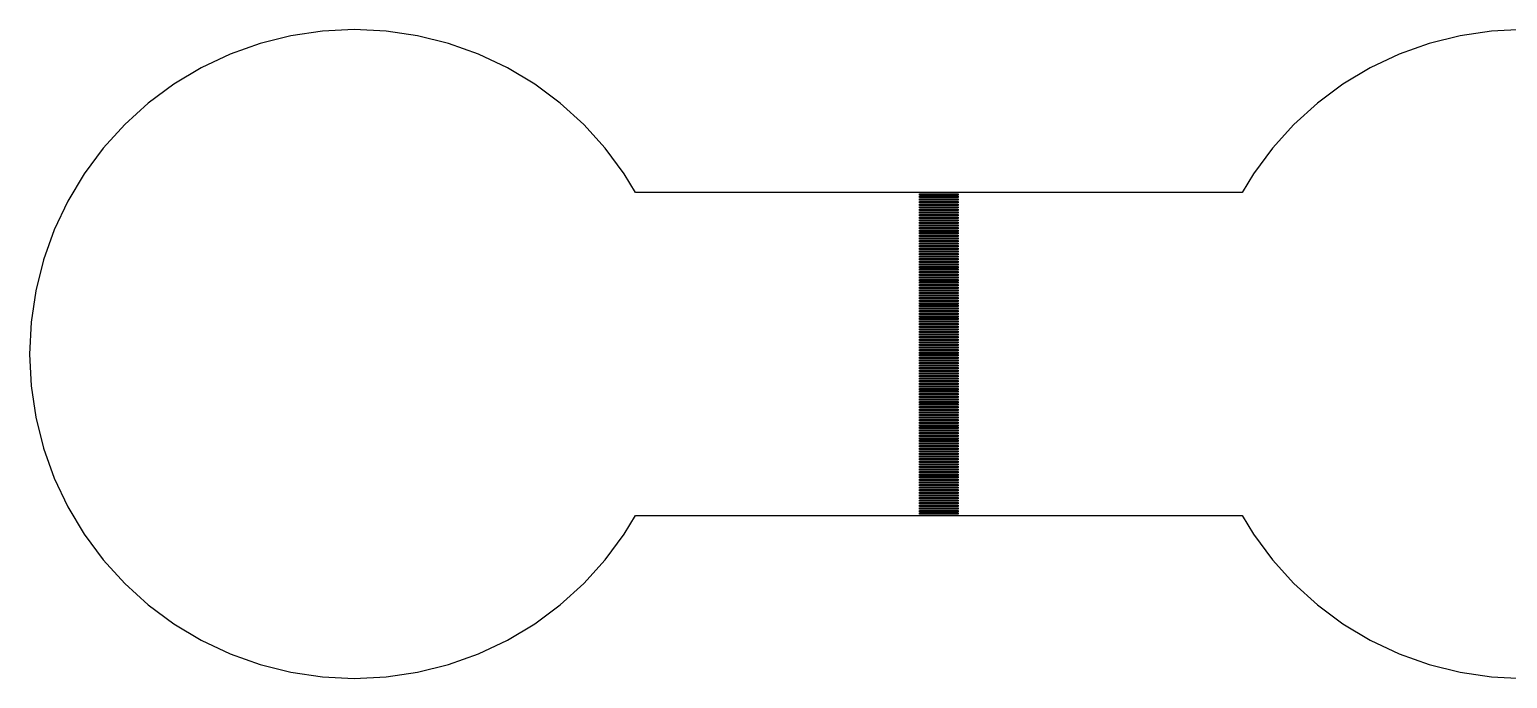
# Model space of a CAD drawing. Extents: x -73 to 181, y -8 to 80.
# Drawn here: x 29 to 40.38, y 11 to 16 of the extents above; entities that cross this region are included whole.
import ezdxf

# ---------------------------------------------------------------- set-up
doc = ezdxf.new("R2010")
doc.units = 0

msp = doc.modelspace()

# ---------------------------------------------------------------- linework, layer by layer
for p, q in [((31.0123, 15.952), (30.7743, 15.8923)), ((31.255, 15.988), (31.0123, 15.952)), ((31.5, 16), (31.255, 15.988)), ((31.7451, 15.988), (31.5, 16)), ((31.9877, 15.952), (31.7451, 15.988)), ((32.2257, 15.8923), (31.9877, 15.952)), ((40.0123, 15.952), (39.7743, 15.8923)), ((40.2549, 15.988), (40.0123, 15.952)), ((40.5, 16), (40.2549, 15.988)), ((30.7743, 15.8923), (30.5433, 15.8097)), ((32.4567, 15.8097), (32.2257, 15.8923)), ((39.7743, 15.8923), (39.5433, 15.8097)), ((30.3215, 15.7048), (30.1111, 15.5787)), ((30.5433, 15.8097), (30.3215, 15.7048)), ((32.6785, 15.7048), (32.4567, 15.8097)), ((32.8889, 15.5787), (32.6785, 15.7048)), ((39.3215, 15.7048), (39.1111, 15.5787)), ((39.5433, 15.8097), (39.3215, 15.7048)), ((30.1111, 15.5787), (29.914, 15.4325)), ((33.086, 15.4325), (32.8889, 15.5787)), ((39.1111, 15.5787), (38.914, 15.4325)), ((29.914, 15.4325), (29.7322, 15.2678)), ((33.2678, 15.2678), (33.086, 15.4325)), ((38.914, 15.4325), (38.7322, 15.2678)), ((29.7322, 15.2678), (29.5675, 15.086)), ((33.4325, 15.086), (33.2678, 15.2678)), ((38.7322, 15.2678), (38.5675, 15.086)), ((29.5675, 15.086), (29.4213, 14.8889)), ((33.5787, 14.8889), (33.4325, 15.086)), ((38.5675, 15.086), (38.4213, 14.8889)), ((29.4213, 14.8889), (29.2952, 14.6785)), ((33.6649, 14.745), (33.5787, 14.8889)), ((38.4213, 14.8889), (38.3351, 14.745)), ((29.2952, 14.6785), (29.1903, 14.4567)), ((38.3351, 14.745), (33.6649, 14.745)), ((35.85, 14.725), (35.85, 14.735)), ((35.85, 14.735), (36.15, 14.735)), ((36.15, 14.725), (35.85, 14.725)), ((35.85, 14.705), (35.85, 14.715)), ((35.85, 14.715), (36.15, 14.715)), ((36.15, 14.705), (35.85, 14.705)), ((35.85, 14.685), (35.85, 14.695)), ((35.85, 14.695), (36.15, 14.695)), ((36.15, 14.685), (35.85, 14.685)), ((36.15, 14.735), (36.15, 14.725)), ((36.15, 14.715), (36.15, 14.705)), ((36.15, 14.695), (36.15, 14.685)), ((35.85, 14.665), (35.85, 14.675)), ((35.85, 14.675), (36.15, 14.675)), ((36.15, 14.665), (35.85, 14.665)), ((35.85, 14.645), (35.85, 14.655)), ((35.85, 14.655), (36.15, 14.655)), ((36.15, 14.645), (35.85, 14.645)), ((35.85, 14.625), (35.85, 14.635)), ((35.85, 14.635), (36.15, 14.635)), ((36.15, 14.625), (35.85, 14.625)), ((35.85, 14.605), (35.85, 14.615)), ((35.85, 14.615), (36.15, 14.615)), ((36.15, 14.605), (35.85, 14.605)), ((35.85, 14.585), (35.85, 14.595)), ((35.85, 14.595), (36.15, 14.595)), ((36.15, 14.585), (35.85, 14.585)), ((35.85, 14.565), (35.85, 14.575)), ((35.85, 14.575), (36.15, 14.575)), ((36.15, 14.565), (35.85, 14.565)), ((36.15, 14.675), (36.15, 14.665)), ((36.15, 14.655), (36.15, 14.645)), ((36.15, 14.635), (36.15, 14.625)), ((36.15, 14.615), (36.15, 14.605)), ((36.15, 14.595), (36.15, 14.585)), ((36.15, 14.575), (36.15, 14.565)), ((29.1903, 14.4567), (29.1077, 14.2257)), ((35.85, 14.545), (35.85, 14.555)), ((35.85, 14.555), (36.15, 14.555)), ((36.15, 14.545), (35.85, 14.545)), ((35.85, 14.525), (35.85, 14.535)), ((35.85, 14.535), (36.15, 14.535)), ((36.15, 14.525), (35.85, 14.525)), ((35.85, 14.505), (35.85, 14.515)), ((35.85, 14.515), (36.15, 14.515)), ((36.15, 14.505), (35.85, 14.505)), ((35.85, 14.485), (35.85, 14.495)), ((35.85, 14.495), (36.15, 14.495)), ((36.15, 14.485), (35.85, 14.485)), ((35.85, 14.465), (35.85, 14.475)), ((35.85, 14.475), (36.15, 14.475)), ((36.15, 14.465), (35.85, 14.465)), ((35.85, 14.445), (35.85, 14.455)), ((35.85, 14.455), (36.15, 14.455)), ((36.15, 14.555), (36.15, 14.545)), ((36.15, 14.535), (36.15, 14.525)), ((36.15, 14.515), (36.15, 14.505)), ((36.15, 14.495), (36.15, 14.485)), ((36.15, 14.475), (36.15, 14.465)), ((36.15, 14.455), (36.15, 14.445)), ((36.15, 14.445), (35.85, 14.445)), ((35.85, 14.425), (35.85, 14.435)), ((35.85, 14.435), (36.15, 14.435)), ((36.15, 14.425), (35.85, 14.425)), ((35.85, 14.405), (35.85, 14.415)), ((35.85, 14.415), (36.15, 14.415)), ((36.15, 14.405), (35.85, 14.405)), ((35.85, 14.385), (35.85, 14.395)), ((35.85, 14.395), (36.15, 14.395)), ((36.15, 14.385), (35.85, 14.385)), ((35.85, 14.365), (35.85, 14.375)), ((35.85, 14.375), (36.15, 14.375)), ((36.15, 14.365), (35.85, 14.365)), ((35.85, 14.345), (35.85, 14.355)), ((35.85, 14.355), (36.15, 14.355)), ((36.15, 14.345), (35.85, 14.345)), ((36.15, 14.435), (36.15, 14.425)), ((36.15, 14.415), (36.15, 14.405)), ((36.15, 14.395), (36.15, 14.385)), ((36.15, 14.375), (36.15, 14.365)), ((36.15, 14.355), (36.15, 14.345)), ((29.1077, 14.2257), (29.048, 13.9877)), ((35.85, 14.325), (35.85, 14.335)), ((35.85, 14.335), (36.15, 14.335)), ((36.15, 14.325), (35.85, 14.325)), ((35.85, 14.305), (35.85, 14.315)), ((35.85, 14.315), (36.15, 14.315)), ((36.15, 14.305), (35.85, 14.305)), ((35.85, 14.285), (35.85, 14.295)), ((35.85, 14.295), (36.15, 14.295)), ((36.15, 14.285), (35.85, 14.285)), ((35.85, 14.265), (35.85, 14.275)), ((35.85, 14.275), (36.15, 14.275)), ((36.15, 14.265), (35.85, 14.265)), ((35.85, 14.245), (35.85, 14.255)), ((35.85, 14.255), (36.15, 14.255)), ((36.15, 14.245), (35.85, 14.245)), ((35.85, 14.225), (35.85, 14.235)), ((35.85, 14.235), (36.15, 14.235)), ((36.15, 14.225), (35.85, 14.225)), ((36.15, 14.335), (36.15, 14.325)), ((36.15, 14.315), (36.15, 14.305)), ((36.15, 14.295), (36.15, 14.285)), ((36.15, 14.275), (36.15, 14.265)), ((36.15, 14.255), (36.15, 14.245)), ((36.15, 14.235), (36.15, 14.225)), ((35.85, 14.205), (35.85, 14.215)), ((35.85, 14.215), (36.15, 14.215)), ((36.15, 14.205), (35.85, 14.205)), ((35.85, 14.185), (35.85, 14.195)), ((35.85, 14.195), (36.15, 14.195)), ((36.15, 14.185), (35.85, 14.185)), ((35.85, 14.165), (35.85, 14.175)), ((35.85, 14.175), (36.15, 14.175)), ((36.15, 14.165), (35.85, 14.165)), ((35.85, 14.145), (35.85, 14.155)), ((35.85, 14.155), (36.15, 14.155)), ((36.15, 14.145), (35.85, 14.145)), ((35.85, 14.125), (35.85, 14.135)), ((35.85, 14.135), (36.15, 14.135)), ((36.15, 14.125), (35.85, 14.125)), ((35.85, 14.105), (35.85, 14.115)), ((35.85, 14.115), (36.15, 14.115)), ((36.15, 14.215), (36.15, 14.205)), ((36.15, 14.195), (36.15, 14.185)), ((36.15, 14.175), (36.15, 14.165)), ((36.15, 14.155), (36.15, 14.145)), ((36.15, 14.135), (36.15, 14.125)), ((36.15, 14.115), (36.15, 14.105)), ((36.15, 14.105), (35.85, 14.105)), ((35.85, 14.085), (35.85, 14.095)), ((35.85, 14.095), (36.15, 14.095)), ((36.15, 14.085), (35.85, 14.085)), ((35.85, 14.065), (35.85, 14.075)), ((35.85, 14.075), (36.15, 14.075)), ((36.15, 14.065), (35.85, 14.065)), ((35.85, 14.045), (35.85, 14.055)), ((35.85, 14.055), (36.15, 14.055)), ((36.15, 14.045), (35.85, 14.045)), ((35.85, 14.025), (35.85, 14.035)), ((35.85, 14.035), (36.15, 14.035)), ((36.15, 14.025), (35.85, 14.025)), ((35.85, 14.005), (35.85, 14.015)), ((35.85, 14.015), (36.15, 14.015)), ((36.15, 14.005), (35.85, 14.005)), ((35.85, 13.985), (35.85, 13.995)), ((35.85, 13.995), (36.15, 13.995)), ((36.15, 14.095), (36.15, 14.085)), ((36.15, 14.075), (36.15, 14.065)), ((36.15, 14.055), (36.15, 14.045)), ((36.15, 14.035), (36.15, 14.025)), ((36.15, 14.015), (36.15, 14.005)), ((36.15, 13.995), (36.15, 13.985)), ((29.048, 13.9877), (29.012, 13.745)), ((36.15, 13.985), (35.85, 13.985)), ((35.85, 13.965), (35.85, 13.975)), ((35.85, 13.975), (36.15, 13.975)), ((36.15, 13.965), (35.85, 13.965)), ((35.85, 13.945), (35.85, 13.955)), ((35.85, 13.955), (36.15, 13.955)), ((36.15, 13.945), (35.85, 13.945)), ((35.85, 13.925), (35.85, 13.935)), ((35.85, 13.935), (36.15, 13.935)), ((36.15, 13.925), (35.85, 13.925)), ((35.85, 13.905), (35.85, 13.915)), ((35.85, 13.915), (36.15, 13.915)), ((36.15, 13.905), (35.85, 13.905)), ((35.85, 13.885), (35.85, 13.895)), ((35.85, 13.895), (36.15, 13.895)), ((36.15, 13.885), (35.85, 13.885)), ((36.15, 13.975), (36.15, 13.965)), ((36.15, 13.955), (36.15, 13.945)), ((36.15, 13.935), (36.15, 13.925)), ((36.15, 13.915), (36.15, 13.905)), ((36.15, 13.895), (36.15, 13.885)), ((35.85, 13.865), (35.85, 13.875)), ((35.85, 13.875), (36.15, 13.875)), ((36.15, 13.865), (35.85, 13.865)), ((35.85, 13.845), (35.85, 13.855)), ((35.85, 13.855), (36.15, 13.855)), ((36.15, 13.845), (35.85, 13.845)), ((35.85, 13.825), (35.85, 13.835)), ((35.85, 13.835), (36.15, 13.835)), ((36.15, 13.825), (35.85, 13.825)), ((35.85, 13.805), (35.85, 13.815)), ((35.85, 13.815), (36.15, 13.815)), ((36.15, 13.805), (35.85, 13.805)), ((35.85, 13.785), (35.85, 13.795)), ((35.85, 13.795), (36.15, 13.795)), ((36.15, 13.785), (35.85, 13.785)), ((35.85, 13.765), (35.85, 13.775)), ((35.85, 13.775), (36.15, 13.775)), ((36.15, 13.875), (36.15, 13.865)), ((36.15, 13.855), (36.15, 13.845)), ((36.15, 13.835), (36.15, 13.825)), ((36.15, 13.815), (36.15, 13.805)), ((36.15, 13.795), (36.15, 13.785)), ((36.15, 13.775), (36.15, 13.765)), ((29.012, 13.745), (29, 13.5)), ((36.15, 13.765), (35.85, 13.765)), ((35.85, 13.745), (35.85, 13.755)), ((35.85, 13.755), (36.15, 13.755)), ((36.15, 13.745), (35.85, 13.745)), ((35.85, 13.725), (35.85, 13.735)), ((35.85, 13.735), (36.15, 13.735)), ((36.15, 13.725), (35.85, 13.725)), ((35.85, 13.705), (35.85, 13.715)), ((35.85, 13.715), (36.15, 13.715)), ((36.15, 13.705), (35.85, 13.705)), ((35.85, 13.685), (35.85, 13.695)), ((35.85, 13.695), (36.15, 13.695)), ((36.15, 13.685), (35.85, 13.685)), ((35.85, 13.665), (35.85, 13.675)), ((35.85, 13.675), (36.15, 13.675)), ((36.15, 13.665), (35.85, 13.665)), ((35.85, 13.645), (35.85, 13.655)), ((35.85, 13.655), (36.15, 13.655)), ((36.15, 13.755), (36.15, 13.745)), ((36.15, 13.735), (36.15, 13.725)), ((36.15, 13.715), (36.15, 13.705)), ((36.15, 13.695), (36.15, 13.685)), ((36.15, 13.675), (36.15, 13.665)), ((36.15, 13.655), (36.15, 13.645)), ((36.15, 13.645), (35.85, 13.645)), ((35.85, 13.625), (35.85, 13.635)), ((35.85, 13.635), (36.15, 13.635)), ((36.15, 13.625), (35.85, 13.625)), ((35.85, 13.605), (35.85, 13.615)), ((35.85, 13.615), (36.15, 13.615)), ((36.15, 13.605), (35.85, 13.605)), ((35.85, 13.585), (35.85, 13.595)), ((35.85, 13.595), (36.15, 13.595)), ((36.15, 13.585), (35.85, 13.585)), ((35.85, 13.565), (35.85, 13.575)), ((35.85, 13.575), (36.15, 13.575)), ((36.15, 13.565), (35.85, 13.565)), ((35.85, 13.545), (35.85, 13.555)), ((35.85, 13.555), (36.15, 13.555)), ((36.15, 13.545), (35.85, 13.545)), ((36.15, 13.635), (36.15, 13.625)), ((36.15, 13.615), (36.15, 13.605)), ((36.15, 13.595), (36.15, 13.585)), ((36.15, 13.575), (36.15, 13.565)), ((36.15, 13.555), (36.15, 13.545)), ((29, 13.5), (29.012, 13.255)), ((35.85, 13.525), (35.85, 13.535)), ((35.85, 13.535), (36.15, 13.535)), ((36.15, 13.525), (35.85, 13.525)), ((35.85, 13.505), (35.85, 13.515)), ((35.85, 13.515), (36.15, 13.515)), ((36.15, 13.505), (35.85, 13.505)), ((35.85, 13.485), (35.85, 13.495)), ((35.85, 13.495), (36.15, 13.495)), ((36.15, 13.485), (35.85, 13.485)), ((35.85, 13.465), (35.85, 13.475)), ((35.85, 13.475), (36.15, 13.475)), ((36.15, 13.465), (35.85, 13.465)), ((35.85, 13.445), (35.85, 13.455)), ((35.85, 13.455), (36.15, 13.455)), ((36.15, 13.445), (35.85, 13.445)), ((35.85, 13.425), (35.85, 13.435)), ((35.85, 13.435), (36.15, 13.435)), ((36.15, 13.535), (36.15, 13.525)), ((36.15, 13.515), (36.15, 13.505)), ((36.15, 13.495), (36.15, 13.485)), ((36.15, 13.475), (36.15, 13.465)), ((36.15, 13.455), (36.15, 13.445)), ((36.15, 13.435), (36.15, 13.425)), ((36.15, 13.425), (35.85, 13.425)), ((35.85, 13.405), (35.85, 13.415)), ((35.85, 13.415), (36.15, 13.415)), ((36.15, 13.405), (35.85, 13.405)), ((35.85, 13.385), (35.85, 13.395)), ((35.85, 13.395), (36.15, 13.395)), ((36.15, 13.385), (35.85, 13.385)), ((35.85, 13.365), (35.85, 13.375)), ((35.85, 13.375), (36.15, 13.375)), ((36.15, 13.365), (35.85, 13.365)), ((35.85, 13.345), (35.85, 13.355)), ((35.85, 13.355), (36.15, 13.355)), ((36.15, 13.345), (35.85, 13.345)), ((35.85, 13.325), (35.85, 13.335)), ((35.85, 13.335), (36.15, 13.335)), ((36.15, 13.325), (35.85, 13.325)), ((35.85, 13.305), (35.85, 13.315)), ((35.85, 13.315), (36.15, 13.315)), ((36.15, 13.415), (36.15, 13.405)), ((36.15, 13.395), (36.15, 13.385)), ((36.15, 13.375), (36.15, 13.365)), ((36.15, 13.355), (36.15, 13.345)), ((36.15, 13.335), (36.15, 13.325)), ((36.15, 13.315), (36.15, 13.305)), ((29.012, 13.255), (29.048, 13.0123)), ((36.15, 13.305), (35.85, 13.305)), ((35.85, 13.285), (35.85, 13.295)), ((35.85, 13.295), (36.15, 13.295)), ((36.15, 13.285), (35.85, 13.285)), ((35.85, 13.265), (35.85, 13.275)), ((35.85, 13.275), (36.15, 13.275)), ((36.15, 13.265), (35.85, 13.265)), ((35.85, 13.245), (35.85, 13.255)), ((35.85, 13.255), (36.15, 13.255)), ((36.15, 13.245), (35.85, 13.245)), ((35.85, 13.225), (35.85, 13.235)), ((35.85, 13.235), (36.15, 13.235)), ((36.15, 13.225), (35.85, 13.225)), ((35.85, 13.205), (35.85, 13.215)), ((35.85, 13.215), (36.15, 13.215)), ((36.15, 13.205), (35.85, 13.205)), ((36.15, 13.295), (36.15, 13.285)), ((36.15, 13.275), (36.15, 13.265)), ((36.15, 13.255), (36.15, 13.245)), ((36.15, 13.235), (36.15, 13.225)), ((36.15, 13.215), (36.15, 13.205)), ((35.85, 13.185), (35.85, 13.195)), ((35.85, 13.195), (36.15, 13.195)), ((36.15, 13.185), (35.85, 13.185)), ((35.85, 13.165), (35.85, 13.175)), ((35.85, 13.175), (36.15, 13.175)), ((36.15, 13.165), (35.85, 13.165)), ((35.85, 13.145), (35.85, 13.155)), ((35.85, 13.155), (36.15, 13.155)), ((36.15, 13.145), (35.85, 13.145)), ((35.85, 13.125), (35.85, 13.135)), ((35.85, 13.135), (36.15, 13.135)), ((36.15, 13.125), (35.85, 13.125)), ((35.85, 13.105), (35.85, 13.115)), ((35.85, 13.115), (36.15, 13.115)), ((36.15, 13.105), (35.85, 13.105)), ((35.85, 13.085), (35.85, 13.095)), ((35.85, 13.095), (36.15, 13.095)), ((36.15, 13.085), (35.85, 13.085)), ((36.15, 13.195), (36.15, 13.185)), ((36.15, 13.175), (36.15, 13.165)), ((36.15, 13.155), (36.15, 13.145)), ((36.15, 13.135), (36.15, 13.125)), ((36.15, 13.115), (36.15, 13.105)), ((36.15, 13.095), (36.15, 13.085)), ((29.048, 13.0123), (29.1077, 12.7743)), ((35.85, 13.065), (35.85, 13.075)), ((35.85, 13.075), (36.15, 13.075)), ((36.15, 13.065), (35.85, 13.065)), ((35.85, 13.045), (35.85, 13.055)), ((35.85, 13.055), (36.15, 13.055)), ((36.15, 13.045), (35.85, 13.045)), ((35.85, 13.025), (35.85, 13.035)), ((35.85, 13.035), (36.15, 13.035)), ((36.15, 13.025), (35.85, 13.025)), ((35.85, 13.005), (35.85, 13.015)), ((35.85, 13.015), (36.15, 13.015)), ((36.15, 13.005), (35.85, 13.005)), ((35.85, 12.985), (35.85, 12.995)), ((35.85, 12.995), (36.15, 12.995)), ((36.15, 12.985), (35.85, 12.985)), ((35.85, 12.965), (35.85, 12.975)), ((35.85, 12.975), (36.15, 12.975)), ((36.15, 13.075), (36.15, 13.065)), ((36.15, 13.055), (36.15, 13.045)), ((36.15, 13.035), (36.15, 13.025)), ((36.15, 13.015), (36.15, 13.005)), ((36.15, 12.995), (36.15, 12.985)), ((36.15, 12.975), (36.15, 12.965)), ((36.15, 12.965), (35.85, 12.965)), ((35.85, 12.945), (35.85, 12.955)), ((35.85, 12.955), (36.15, 12.955)), ((36.15, 12.945), (35.85, 12.945)), ((35.85, 12.925), (35.85, 12.935)), ((35.85, 12.935), (36.15, 12.935)), ((36.15, 12.925), (35.85, 12.925)), ((35.85, 12.905), (35.85, 12.915)), ((35.85, 12.915), (36.15, 12.915)), ((36.15, 12.905), (35.85, 12.905)), ((35.85, 12.885), (35.85, 12.895)), ((35.85, 12.895), (36.15, 12.895)), ((36.15, 12.885), (35.85, 12.885)), ((35.85, 12.865), (35.85, 12.875)), ((35.85, 12.875), (36.15, 12.875)), ((36.15, 12.865), (35.85, 12.865)), ((36.15, 12.955), (36.15, 12.945)), ((36.15, 12.935), (36.15, 12.925)), ((36.15, 12.915), (36.15, 12.905)), ((36.15, 12.895), (36.15, 12.885)), ((36.15, 12.875), (36.15, 12.865)), ((29.1077, 12.7743), (29.1903, 12.5433)), ((35.85, 12.845), (35.85, 12.855)), ((35.85, 12.855), (36.15, 12.855)), ((36.15, 12.845), (35.85, 12.845)), ((35.85, 12.825), (35.85, 12.835)), ((35.85, 12.835), (36.15, 12.835)), ((36.15, 12.825), (35.85, 12.825)), ((35.85, 12.805), (35.85, 12.815)), ((35.85, 12.815), (36.15, 12.815)), ((36.15, 12.805), (35.85, 12.805)), ((35.85, 12.785), (35.85, 12.795)), ((35.85, 12.795), (36.15, 12.795)), ((36.15, 12.785), (35.85, 12.785)), ((35.85, 12.765), (35.85, 12.775)), ((35.85, 12.775), (36.15, 12.775)), ((36.15, 12.765), (35.85, 12.765)), ((35.85, 12.745), (35.85, 12.755)), ((35.85, 12.755), (36.15, 12.755)), ((36.15, 12.745), (35.85, 12.745)), ((36.15, 12.855), (36.15, 12.845)), ((36.15, 12.835), (36.15, 12.825)), ((36.15, 12.815), (36.15, 12.805)), ((36.15, 12.795), (36.15, 12.785)), ((36.15, 12.775), (36.15, 12.765)), ((36.15, 12.755), (36.15, 12.745)), ((35.85, 12.725), (35.85, 12.735)), ((35.85, 12.735), (36.15, 12.735)), ((36.15, 12.725), (35.85, 12.725)), ((35.85, 12.705), (35.85, 12.715)), ((35.85, 12.715), (36.15, 12.715)), ((36.15, 12.705), (35.85, 12.705)), ((35.85, 12.685), (35.85, 12.695)), ((35.85, 12.695), (36.15, 12.695)), ((36.15, 12.685), (35.85, 12.685)), ((35.85, 12.665), (35.85, 12.675)), ((35.85, 12.675), (36.15, 12.675)), ((36.15, 12.665), (35.85, 12.665)), ((35.85, 12.645), (35.85, 12.655)), ((35.85, 12.655), (36.15, 12.655)), ((36.15, 12.645), (35.85, 12.645)), ((35.85, 12.625), (35.85, 12.635)), ((35.85, 12.635), (36.15, 12.635)), ((36.15, 12.735), (36.15, 12.725)), ((36.15, 12.715), (36.15, 12.705)), ((36.15, 12.695), (36.15, 12.685)), ((36.15, 12.675), (36.15, 12.665)), ((36.15, 12.655), (36.15, 12.645)), ((36.15, 12.635), (36.15, 12.625)), ((29.1903, 12.5433), (29.2952, 12.3215)), ((36.15, 12.625), (35.85, 12.625)), ((35.85, 12.605), (35.85, 12.615)), ((35.85, 12.615), (36.15, 12.615)), ((36.15, 12.605), (35.85, 12.605)), ((35.85, 12.585), (35.85, 12.595)), ((35.85, 12.595), (36.15, 12.595)), ((36.15, 12.585), (35.85, 12.585)), ((35.85, 12.565), (35.85, 12.575)), ((35.85, 12.575), (36.15, 12.575)), ((36.15, 12.565), (35.85, 12.565)), ((35.85, 12.545), (35.85, 12.555)), ((35.85, 12.555), (36.15, 12.555)), ((36.15, 12.545), (35.85, 12.545)), ((35.85, 12.525), (35.85, 12.535)), ((35.85, 12.535), (36.15, 12.535)), ((36.15, 12.525), (35.85, 12.525)), ((36.15, 12.615), (36.15, 12.605)), ((36.15, 12.595), (36.15, 12.585)), ((36.15, 12.575), (36.15, 12.565)), ((36.15, 12.555), (36.15, 12.545)), ((36.15, 12.535), (36.15, 12.525)), ((35.85, 12.505), (35.85, 12.515)), ((35.85, 12.515), (36.15, 12.515)), ((36.15, 12.505), (35.85, 12.505)), ((35.85, 12.485), (35.85, 12.495)), ((35.85, 12.495), (36.15, 12.495)), ((36.15, 12.485), (35.85, 12.485)), ((35.85, 12.465), (35.85, 12.475)), ((35.85, 12.475), (36.15, 12.475)), ((36.15, 12.465), (35.85, 12.465)), ((35.85, 12.445), (35.85, 12.455)), ((35.85, 12.455), (36.15, 12.455)), ((36.15, 12.445), (35.85, 12.445)), ((35.85, 12.425), (35.85, 12.435)), ((35.85, 12.435), (36.15, 12.435)), ((36.15, 12.425), (35.85, 12.425)), ((35.85, 12.405), (35.85, 12.415)), ((35.85, 12.415), (36.15, 12.415)), ((36.15, 12.405), (35.85, 12.405)), ((36.15, 12.515), (36.15, 12.505)), ((36.15, 12.495), (36.15, 12.485)), ((36.15, 12.475), (36.15, 12.465)), ((36.15, 12.455), (36.15, 12.445)), ((36.15, 12.435), (36.15, 12.425)), ((36.15, 12.415), (36.15, 12.405)), ((29.2952, 12.3215), (29.4213, 12.1111)), ((35.85, 12.385), (35.85, 12.395)), ((35.85, 12.395), (36.15, 12.395)), ((36.15, 12.385), (35.85, 12.385)), ((35.85, 12.365), (35.85, 12.375)), ((35.85, 12.375), (36.15, 12.375)), ((36.15, 12.365), (35.85, 12.365)), ((35.85, 12.345), (35.85, 12.355)), ((35.85, 12.355), (36.15, 12.355)), ((36.15, 12.345), (35.85, 12.345)), ((35.85, 12.325), (35.85, 12.335)), ((35.85, 12.335), (36.15, 12.335)), ((36.15, 12.325), (35.85, 12.325)), ((35.85, 12.305), (35.85, 12.315)), ((35.85, 12.315), (36.15, 12.315)), ((36.15, 12.305), (35.85, 12.305)), ((35.85, 12.285), (35.85, 12.295)), ((35.85, 12.295), (36.15, 12.295)), ((36.15, 12.395), (36.15, 12.385)), ((36.15, 12.375), (36.15, 12.365)), ((36.15, 12.355), (36.15, 12.345)), ((36.15, 12.335), (36.15, 12.325)), ((36.15, 12.315), (36.15, 12.305)), ((36.15, 12.295), (36.15, 12.285)), ((33.5787, 12.1111), (33.6649, 12.255)), ((33.6649, 12.255), (38.3351, 12.255)), ((36.15, 12.285), (35.85, 12.285)), ((35.85, 12.265), (35.85, 12.275)), ((35.85, 12.275), (36.15, 12.275)), ((36.15, 12.265), (35.85, 12.265)), ((36.15, 12.275), (36.15, 12.265)), ((38.3351, 12.255), (38.4213, 12.1111)), ((29.4213, 12.1111), (29.5675, 11.914)), ((33.4325, 11.914), (33.5787, 12.1111)), ((38.4213, 12.1111), (38.5675, 11.914)), ((29.5675, 11.914), (29.7322, 11.7322)), ((33.2678, 11.7322), (33.4325, 11.914)), ((38.5675, 11.914), (38.7322, 11.7322)), ((29.7322, 11.7322), (29.914, 11.5675)), ((33.086, 11.5675), (33.2678, 11.7322)), ((38.7322, 11.7322), (38.914, 11.5675)), ((29.914, 11.5675), (30.1111, 11.4213)), ((32.8889, 11.4213), (33.086, 11.5675)), ((38.914, 11.5675), (39.1111, 11.4213)), ((30.1111, 11.4213), (30.3215, 11.2952)), ((32.6785, 11.2952), (32.8889, 11.4213)), ((39.1111, 11.4213), (39.3215, 11.2952)), ((30.3215, 11.2952), (30.5433, 11.1903)), ((32.4567, 11.1903), (32.6785, 11.2952)), ((39.3215, 11.2952), (39.5433, 11.1903)), ((30.5433, 11.1903), (30.7743, 11.1077)), ((32.2257, 11.1077), (32.4567, 11.1903)), ((39.5433, 11.1903), (39.7743, 11.1077)), ((30.7743, 11.1077), (31.0123, 11.048)), ((31.0123, 11.048), (31.255, 11.012)), ((31.7451, 11.012), (31.9877, 11.048)), ((31.9877, 11.048), (32.2257, 11.1077)), ((39.7743, 11.1077), (40.0123, 11.048)), ((40.0123, 11.048), (40.2549, 11.012)), ((31.255, 11.012), (31.5, 11)), ((31.5, 11), (31.7451, 11.012)), ((40.2549, 11.012), (40.5, 11))]:
    msp.add_line(p, q)

doc.saveas('drawing.dxf')
